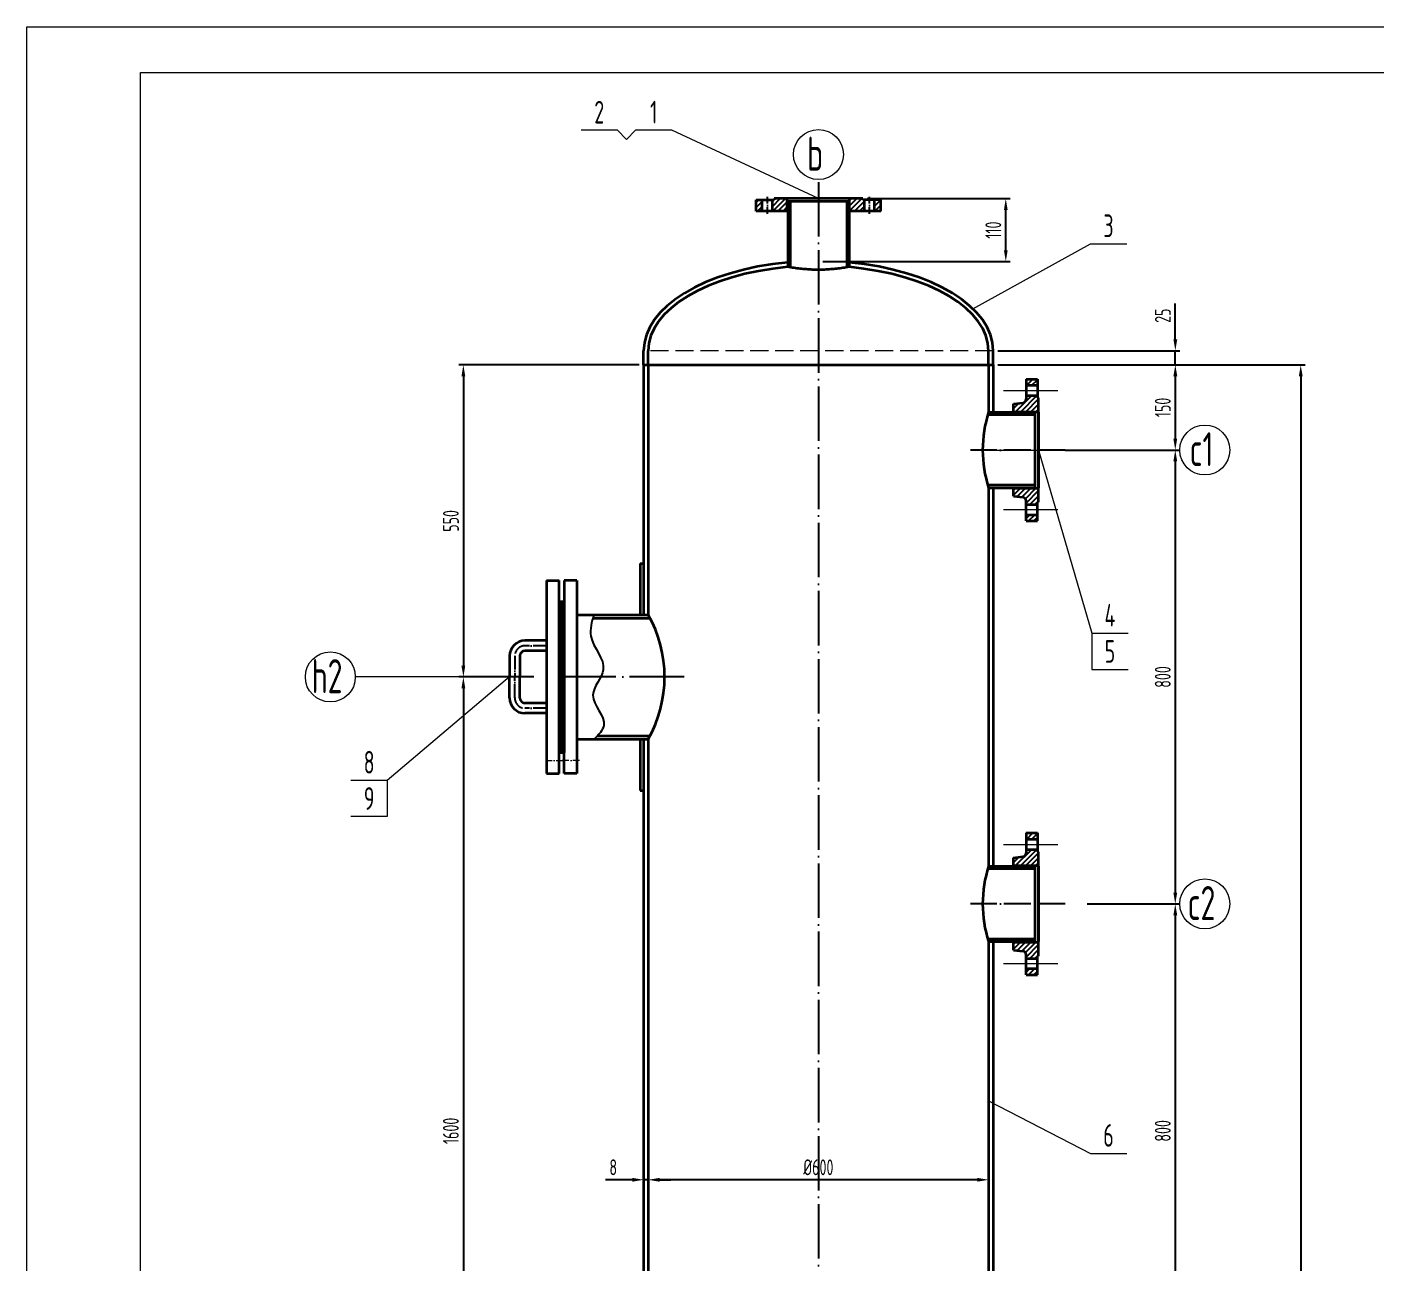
# Model space of a CAD drawing. Header units: millimetres. Extents: x -4672 to 80, y -80 to 6648.
# Drawn here: x -4672 to -2296, y 4471 to 6648 of the extents above; entities that cross this region are included whole.
import ezdxf
from ezdxf.enums import TextEntityAlignment as Align

# ---------------------------------------------------------------- set-up
doc = ezdxf.new("R2010")
doc.units = ezdxf.units.MM
for name, pattern in [('ACAD_ISO02W100', [11, 8, -3]), ('ACAD_ISO04W100', [30, 24, -3, 0, -3]), ('ACAD_ISO10W100', [18.7, 12, -3, 0.7, -3])]:
    doc.linetypes.add(name, pattern=pattern)
for name, color, linetype, lineweight in [('中粗线', 3, 'Continuous', 35), ('标注', 7, 'Continuous', 18), ('细实线', 7, 'Continuous', 18), ('虚线', 2, 'ACAD_ISO02W100', 18)]:
    doc.layers.add(name, color=color, linetype=linetype, lineweight=lineweight)
doc.layers.add('点划线', color=1, linetype='ACAD_ISO04W100')
doc.styles.add('GB', font='gbeitc.shx', dxfattribs={"bigfont": 'gbcbig.shx'})
doc.styles.add('HGCAD', font='gbenor.shx', dxfattribs={"width": 0.75, "bigfont": 'gbcbig.shx'})
doc.dimstyles.new('GB$0', dxfattribs={"dimtxt": 3.5, "dimasz": 2.5, "dimexe": 2.25, "dimexo": 2, "dimtad": 1, "dimdec": 0, "dimtxsty": 'GB', "dimcen": 2.5, "dimadec": 0, "dimazin": 0, "dimtfac": 1, "dimtdec": 0, "dimtmove": 0, "dimatfit": 3, "dimfxl": 0, "dimarcsym": 0})
doc.dimstyles.new('GB$2', dxfattribs={"dimtxt": 3.5, "dimasz": 2.5, "dimexe": 2.25, "dimexo": 2, "dimtad": 1, "dimdec": 0, "dimtxsty": 'GB', "dimcen": 2.5, "dimadec": 0, "dimazin": 0, "dimtfac": 1, "dimtdec": 0, "dimtmove": 0, "dimatfit": 3, "dimfxl": 0, "dimarcsym": 0})

# ---------------------------------------------------------------- blocks, each defined once
blk = doc.blocks.new('HGCAD#HGTFTK~A1Z~HGCAD图框')
at = {"layer": '细实线', "color": 7}
blk.add_lwpolyline([(10, -10), (-584, -10), (-584, 831), (10, 831)], close=True, dxfattribs=at)
at = {"layer": '细实线', "color": 2}
blk.add_lwpolyline([(0, 0), (-559, 0), (-559, 821), (0, 821)], close=True, dxfattribs=at)
blk = doc.blocks.new('*D30')
at = {"layer": 'Defpoints', "color": 0, "ltscale": 8}
for p in [(-3199.1, 6345.4), (-2946.8, 6345.4), (-3277.1, 6234.5)]:
    blk.add_point(p, dxfattribs=at)
at = {"layer": '标注', "color": 0, "lineweight": -2, "ltscale": 8}
for p, q in [((-3191.1, 6345.4), (-2938.8, 6345.4)), ((-2946.8, 6254.5), (-2946.8, 6325.4)), ((-3269.1, 6234.5), (-2938.8, 6234.5))]:
    blk.add_line(p, q, dxfattribs=at)
at = {"layer": '标注', "color": 0, "ltscale": 8}
for points in [[(-2950.1, 6325.4), (-2943.5, 6325.4), (-2946.8, 6345.4)], [(-2950.1, 6254.5), (-2943.5, 6254.5), (-2946.8, 6234.5)]]:
    blk.add_solid(points, dxfattribs=at)
at = {"layer": '标注', "color": 0, "ltscale": 8, "insert": (-2968.8, 6290), "char_height": 28, "attachment_point": 5, "rotation": 90, "style": 'HGCAD'}
blk.add_mtext('110', dxfattribs=at)
blk = doc.blocks.new('*D31')
at = {"layer": 'Defpoints', "color": 0, "ltscale": 8}
for p in [(-2969.1, 6077.4), (-2648, 6077.4), (-2969.1, 6052.4)]:
    blk.add_point(p, dxfattribs=at)
at = {"layer": '标注', "color": 0, "lineweight": -2, "ltscale": 8}
for p, q in [((-2648, 6097.4), (-2648, 6160.9)), ((-2961.1, 6077.4), (-2640, 6077.4)), ((-2648, 6052.4), (-2648, 6077.4)), ((-2961.1, 6052.4), (-2640, 6052.4)), ((-2648, 6032.4), (-2648, 6012.4))]:
    blk.add_line(p, q, dxfattribs=at)
at = {"layer": '标注', "color": 0, "ltscale": 8}
for points in [[(-2651.3, 6097.4), (-2644.6, 6097.4), (-2648, 6077.4)], [(-2651.3, 6032.4), (-2644.6, 6032.4), (-2648, 6052.4)]]:
    blk.add_solid(points, dxfattribs=at)
at = {"layer": '标注', "color": 0, "ltscale": 8, "insert": (-2670, 6139.1), "char_height": 28, "attachment_point": 5, "rotation": 90, "style": 'HGCAD'}
blk.add_mtext('25', dxfattribs=at)
blk = doc.blocks.new('*D32')
at = {"layer": 'Defpoints', "color": 0, "ltscale": 8}
for p in [(-2784.8, 6052.4), (-2850.1, 5902.4), (-2648.1, 5902.4)]:
    blk.add_point(p, dxfattribs=at)
at = {"layer": '标注', "color": 0, "lineweight": -2, "ltscale": 8}
for p, q in [((-2776.8, 6052.4), (-2640.1, 6052.4)), ((-2648.1, 6032.4), (-2648.1, 5922.4)), ((-2842.1, 5902.4), (-2640.1, 5902.4))]:
    blk.add_line(p, q, dxfattribs=at)
at = {"layer": '标注', "color": 0, "ltscale": 8}
for points in [[(-2651.4, 6032.4), (-2644.7, 6032.4), (-2648.1, 6052.4)], [(-2651.4, 5922.4), (-2644.7, 5922.4), (-2648.1, 5902.4)]]:
    blk.add_solid(points, dxfattribs=at)
at = {"layer": '标注', "color": 0, "ltscale": 8, "insert": (-2670.1, 5977.4), "char_height": 28, "attachment_point": 5, "rotation": 90, "style": 'HGCAD'}
blk.add_mtext('150', dxfattribs=at)
blk = doc.blocks.new('*D33')
at = {"layer": 'Defpoints', "color": 0, "ltscale": 8}
for p in [(-2648.1, 5902.4), (-2811.1, 5102.4), (-2648.1, 5102.4)]:
    blk.add_point(p, dxfattribs=at)
at = {"layer": '标注', "color": 0, "lineweight": -2, "ltscale": 8}
for p, q in [((-2648.1, 5882.4), (-2648.1, 5122.4)), ((-2803.1, 5102.4), (-2640.1, 5102.4))]:
    blk.add_line(p, q, dxfattribs=at)
at = {"layer": '标注', "color": 0, "ltscale": 8}
for points in [[(-2651.4, 5882.4), (-2644.7, 5882.4), (-2648.1, 5902.4)], [(-2651.4, 5122.4), (-2644.7, 5122.4), (-2648.1, 5102.4)]]:
    blk.add_solid(points, dxfattribs=at)
at = {"layer": '标注', "color": 0, "ltscale": 8, "insert": (-2670.1, 5502.4), "char_height": 28, "attachment_point": 5, "rotation": 90, "style": 'HGCAD'}
blk.add_mtext('800', dxfattribs=at)
blk = doc.blocks.new('*D34')
at = {"layer": 'Defpoints', "color": 0, "ltscale": 8}
for p in [(-2660.6, 5102.4), (-2811.1, 4302.4), (-2648.1, 4302.4)]:
    blk.add_point(p, dxfattribs=at)
at = {"layer": '标注', "color": 0, "lineweight": -2, "ltscale": 8}
for p, q in [((-2652.6, 5102.4), (-2640.1, 5102.4)), ((-2648.1, 5082.4), (-2648.1, 4322.4)), ((-2803.1, 4302.4), (-2640.1, 4302.4))]:
    blk.add_line(p, q, dxfattribs=at)
at = {"layer": '标注', "color": 0, "ltscale": 8}
for points in [[(-2651.4, 5082.4), (-2644.7, 5082.4), (-2648.1, 5102.4)], [(-2651.4, 4322.4), (-2644.7, 4322.4), (-2648.1, 4302.4)]]:
    blk.add_solid(points, dxfattribs=at)
at = {"layer": '标注', "color": 0, "ltscale": 8, "insert": (-2670.1, 4702.4), "char_height": 28, "attachment_point": 5, "rotation": 90, "style": 'HGCAD'}
blk.add_mtext('800', dxfattribs=at)
blk = doc.blocks.new('*D36')
at = {"layer": 'Defpoints', "color": 0, "ltscale": 8}
for p in [(-2833.4, 6052.4), (-2969.1, 2552.4), (-2427, 2552.4)]:
    blk.add_point(p, dxfattribs=at)
at = {"layer": '标注', "color": 0, "lineweight": -2, "ltscale": 8}
for p, q in [((-2825.4, 6052.4), (-2419, 6052.4)), ((-2427, 6032.4), (-2427, 2572.4)), ((-2961.1, 2552.4), (-2419, 2552.4))]:
    blk.add_line(p, q, dxfattribs=at)
at = {"layer": '标注', "color": 0, "ltscale": 8}
for points in [[(-2430.3, 6032.4), (-2423.6, 6032.4), (-2427, 6052.4)], [(-2430.3, 2572.4), (-2423.6, 2572.4), (-2427, 2552.4)]]:
    blk.add_solid(points, dxfattribs=at)
at = {"layer": '标注', "color": 0, "ltscale": 8, "insert": (-2449, 4302.4), "char_height": 28, "attachment_point": 5, "rotation": 90, "style": 'HGCAD'}
blk.add_mtext('3500', dxfattribs=at)
blk = doc.blocks.new('*D37')
at = {"layer": 'Defpoints', "color": 0, "ltscale": 8}
for p in [(-3585.1, 6052.4), (-3902.8, 5502.4), (-3770.4, 5502.4)]:
    blk.add_point(p, dxfattribs=at)
at = {"layer": '标注', "color": 0, "lineweight": -2, "ltscale": 8}
for p, q in [((-3593.1, 6052.4), (-3910.8, 6052.4)), ((-3902.8, 6032.4), (-3902.8, 5522.4)), ((-3778.4, 5502.4), (-3910.8, 5502.4))]:
    blk.add_line(p, q, dxfattribs=at)
at = {"layer": '标注', "color": 0, "ltscale": 8}
for points in [[(-3906.2, 6032.4), (-3899.5, 6032.4), (-3902.8, 6052.4)], [(-3906.2, 5522.4), (-3899.5, 5522.4), (-3902.8, 5502.4)]]:
    blk.add_solid(points, dxfattribs=at)
at = {"layer": '标注', "color": 0, "ltscale": 8, "insert": (-3924.8, 5777.4), "char_height": 28, "attachment_point": 5, "rotation": 90, "style": 'HGCAD'}
blk.add_mtext('550', dxfattribs=at)
blk = doc.blocks.new('*D38')
at = {"layer": 'Defpoints', "color": 0, "ltscale": 8}
for p in [(-3902.8, 5502.4), (-3902.8, 3902.4), (-3770.4, 3902.4)]:
    blk.add_point(p, dxfattribs=at)
at = {"layer": '标注', "color": 0, "lineweight": -2, "ltscale": 8}
for p, q in [((-3902.8, 5482.4), (-3902.8, 3922.4)), ((-3778.4, 3902.4), (-3910.8, 3902.4))]:
    blk.add_line(p, q, dxfattribs=at)
at = {"layer": '标注', "color": 0, "ltscale": 8}
for points in [[(-3906.2, 5482.4), (-3899.5, 5482.4), (-3902.8, 5502.4)], [(-3906.2, 3922.4), (-3899.5, 3922.4), (-3902.8, 3902.4)]]:
    blk.add_solid(points, dxfattribs=at)
at = {"layer": '标注', "color": 0, "ltscale": 8, "insert": (-3924.8, 4702.4), "char_height": 28, "attachment_point": 5, "rotation": 90, "style": 'HGCAD'}
blk.add_mtext('1600', dxfattribs=at)
blk = doc.blocks.new('*D49')
at = {"layer": 'Defpoints', "color": 0, "ltscale": 8}
for p in [(-3577.1, 4619.1), (-3577.1, 4616.2), (-2977.1, 4619.1)]:
    blk.add_point(p, dxfattribs=at)
at = {"layer": '标注', "color": 0, "lineweight": -2, "ltscale": 8}
for p, q in [((-3577.1, 4611.1), (-3577.1, 4608.2)), ((-2997.1, 4616.2), (-3557.1, 4616.2)), ((-2977.1, 4611.1), (-2977.1, 4608.2))]:
    blk.add_line(p, q, dxfattribs=at)
at = {"layer": '标注', "color": 0, "ltscale": 8}
for points in [[(-3557.1, 4619.5), (-3557.1, 4612.8), (-3577.1, 4616.2)], [(-2997.1, 4619.5), (-2997.1, 4612.8), (-2977.1, 4616.2)]]:
    blk.add_solid(points, dxfattribs=at)
at = {"layer": '标注', "color": 0, "ltscale": 8, "insert": (-3277.1, 4638.2), "char_height": 28, "attachment_point": 5, "style": 'HGCAD'}
blk.add_mtext('%%C600', dxfattribs=at)
blk = doc.blocks.new('*D50')
at = {"layer": 'Defpoints', "color": 0, "ltscale": 8}
for p in [(-3585.1, 4616.2), (-3585.1, 4616.2), (-3577.1, 4616.2)]:
    blk.add_point(p, dxfattribs=at)
at = {"layer": '标注', "color": 0, "lineweight": -2, "ltscale": 8}
for p, q in [((-3605.1, 4616.2), (-3652.4, 4616.2)), ((-3577.1, 4616.2), (-3585.1, 4616.2)), ((-3557.1, 4616.2), (-3537.1, 4616.2))]:
    blk.add_line(p, q, dxfattribs=at)
at = {"layer": '标注', "color": 0, "ltscale": 8}
for points in [[(-3605.1, 4619.5), (-3605.1, 4612.8), (-3585.1, 4616.2)], [(-3557.1, 4619.5), (-3557.1, 4612.8), (-3577.1, 4616.2)]]:
    blk.add_solid(points, dxfattribs=at)
at = {"layer": '标注', "color": 0, "ltscale": 8, "insert": (-3638.7, 4638.2), "char_height": 28, "attachment_point": 5, "style": 'HGCAD'}
blk.add_mtext('8', dxfattribs=at)
blk = doc.blocks.new('*D70')
at = {"layer": 'Defpoints', "color": 0, "ltscale": 8}
for p in [(-3277.1, 6374.7), (-2977.1, 2552.4), (-3161, 2253), (-3148.6, 2127.4), (-3277.1, 1502.5)]:
    blk.add_point(p, dxfattribs=at)
at = {"layer": '标注', "color": 0, "lineweight": -2, "ltscale": 8}
blk.add_arc((-3277.1, 1809), 458.9, 70.5216, 87.5029, dxfattribs=at)
at = {"layer": '标注', "color": 0, "ltscale": 8}
for points in [[(-3257.1, 2264.1), (-3257, 2270.8), (-3277.1, 2267.9)], [(-3122.8, 2244.7), (-3125.2, 2238.5), (-3105.3, 2234.5)]]:
    blk.add_solid(points, dxfattribs=at)
at = {"layer": '标注', "color": 0, "ltscale": 8, "insert": (-3185.4, 2281.1), "char_height": 28, "attachment_point": 5, "rotation": 349.0122, "style": 'HGCAD'}
blk.add_mtext('22.0°', dxfattribs=at)

msp = doc.modelspace()

# ---------------------------------------------------------------- hatches: boundary and pattern name
at = {"linetype": 'Continuous'}
h = msp.add_hatch(dxfattribs=at)
h.set_pattern_fill('ANSI31', scale=2, style=0)
h.paths.add_polyline_path([(-3167.06, 6323.4), (-3167.06, 6343.4), (-3178.06, 6343.4), (-3178.06, 6323.4)])
h.paths.add_polyline_path([(-3387.06, 6323.4), (-3387.06, 6343.4), (-3376.06, 6343.4), (-3376.06, 6323.4)])
h.paths.add_polyline_path([(-3222.06, 6323.4), (-3222.06, 6345.4), (-3199.06, 6345.4), (-3199.06, 6343.4), (-3196.06, 6343.4), (-3196.06, 6323.4)])
h.paths.add_polyline_path([(-3332.06, 6323.4), (-3332.06, 6345.4), (-3355.06, 6345.4), (-3355.06, 6343.4), (-3358.06, 6343.4), (-3358.06, 6323.4)])
h = msp.add_hatch(dxfattribs=at)
h.set_pattern_fill('ANSI31', scale=2, style=0)
h.paths.add_polyline_path([(-2911.06, 5777.4), (-2891.06, 5777.4), (-2891.06, 5788.4), (-2911.06, 5788.4)])
h.paths.add_polyline_path([(-2911.06, 6027.4), (-2891.06, 6027.4), (-2891.06, 6016.4), (-2911.06, 6016.4)])
edge = h.paths.add_edge_path()
edge.add_arc((-2917.06, 5813.09), 6, 360, 442.99998)
edge.add_line((-2916.33, 5819.04), (-2933.06, 5821.1))
edge.add_line((-2933.06, 5821.1), (-2933.06, 5834.9))
edge.add_line((-2933.06, 5834.9), (-2889.06, 5834.9))
edge.add_line((-2889.06, 5834.9), (-2889.06, 5810.4))
edge.add_line((-2889.06, 5810.4), (-2891.06, 5810.4))
edge.add_line((-2891.06, 5810.4), (-2891.06, 5806.4))
edge.add_line((-2891.06, 5806.4), (-2911.06, 5806.4))
edge.add_line((-2911.06, 5806.4), (-2911.06, 5813.09))
edge = h.paths.add_edge_path()
edge.add_arc((-2917.06, 5991.71), 6, 277.00002, 360, ccw=False)
edge.add_line((-2916.33, 5985.75), (-2933.06, 5983.7))
edge.add_line((-2933.06, 5983.7), (-2933.06, 5969.9))
edge.add_line((-2933.06, 5969.9), (-2889.06, 5969.9))
edge.add_line((-2889.06, 5969.9), (-2889.06, 5994.4))
edge.add_line((-2889.06, 5994.4), (-2891.06, 5994.4))
edge.add_line((-2891.06, 5994.4), (-2891.06, 5998.4))
edge.add_line((-2891.06, 5998.4), (-2911.06, 5998.4))
edge.add_line((-2911.06, 5998.4), (-2911.06, 5991.71))
h = msp.add_hatch(dxfattribs=at)
h.set_pattern_fill('ANSI31', scale=2, style=0)
h.set_pattern_definition([(45, (-4e-12, -800), (-4.490128, 4.490128), [])])
h.paths.add_polyline_path([(-2911.06, 4977.4), (-2891.06, 4977.4), (-2891.06, 4988.4), (-2911.06, 4988.4)])
h.paths.add_polyline_path([(-2911.06, 5227.4), (-2891.06, 5227.4), (-2891.06, 5216.4), (-2911.06, 5216.4)])
edge = h.paths.add_edge_path()
edge.add_arc((-2917.06, 5013.09), 6, 360, 442.99998)
edge.add_line((-2916.33, 5019.04), (-2933.06, 5021.1))
edge.add_line((-2933.06, 5021.1), (-2933.06, 5034.9))
edge.add_line((-2933.06, 5034.9), (-2889.06, 5034.9))
edge.add_line((-2889.06, 5034.9), (-2889.06, 5010.4))
edge.add_line((-2889.06, 5010.4), (-2891.06, 5010.4))
edge.add_line((-2891.06, 5010.4), (-2891.06, 5006.4))
edge.add_line((-2891.06, 5006.4), (-2911.06, 5006.4))
edge.add_line((-2911.06, 5006.4), (-2911.06, 5013.09))
edge = h.paths.add_edge_path()
edge.add_arc((-2917.06, 5191.71), 6, 277.00002, 360, ccw=False)
edge.add_line((-2916.33, 5185.75), (-2933.06, 5183.7))
edge.add_line((-2933.06, 5183.7), (-2933.06, 5169.9))
edge.add_line((-2933.06, 5169.9), (-2889.06, 5169.9))
edge.add_line((-2889.06, 5169.9), (-2889.06, 5194.4))
edge.add_line((-2889.06, 5194.4), (-2891.06, 5194.4))
edge.add_line((-2891.06, 5194.4), (-2891.06, 5198.4))
edge.add_line((-2891.06, 5198.4), (-2911.06, 5198.4))
edge.add_line((-2911.06, 5198.4), (-2911.06, 5191.71))

# ---------------------------------------------------------------- linework, layer by layer
at = {"color": 1, "linetype": 'ACAD_ISO10W100'}
for p, q in [((-3367.06, 6318.4), (-3367.06, 6348.4)), ((-3187.06, 6318.4), (-3187.06, 6348.4))]:
    msp.add_line(p, q, dxfattribs=at)
msp.add_spline([(-3672.81, 5611.9), (-3678.05, 5574.32), (-3656.2, 5515.15), (-3674.44, 5470.32), (-3655.21, 5416.99), (-3672.46, 5392.9)], degree=3)
at = {"layer": '中粗线', "ltscale": 8}
for p, q in [((-3199.06, 6345.4), (-3355.06, 6345.4)), ((-3355.06, 6345.4), (-3355.06, 6343.4)), ((-3332.06, 6323.4), (-3332.06, 6345.4)), ((-3222.06, 6323.4), (-3222.06, 6345.4)), ((-3199.06, 6343.4), (-3199.06, 6345.4)), ((-3387.06, 6323.4), (-3387.06, 6343.4)), ((-3387.06, 6343.4), (-3355.06, 6343.4)), ((-3331.06, 6323.4), (-3387.06, 6323.4)), ((-3376.06, 6323.4), (-3376.06, 6343.4)), ((-3358.06, 6323.4), (-3358.06, 6343.4)), ((-3331.06, 6340.4), (-3331.06, 6224.95)), ((-3223.06, 6340.4), (-3331.06, 6340.4)), ((-3327.06, 6340.4), (-3327.06, 6224.27)), ((-3227.06, 6340.4), (-3227.06, 6224.27)), ((-3223.06, 6340.4), (-3223.06, 6224.95)), ((-3167.06, 6323.4), (-3223.06, 6323.4)), ((-3167.06, 6343.4), (-3199.06, 6343.4)), ((-3196.06, 6323.4), (-3196.06, 6343.4)), ((-3178.06, 6323.4), (-3178.06, 6343.4)), ((-3167.06, 6323.4), (-3167.06, 6343.4)), ((-3585.06, 6052.4), (-3585.06, 6077.4)), ((-3577.06, 6052.4), (-3577.06, 6077.4)), ((-2977.06, 6052.4), (-2977.06, 6077.4)), ((-2969.06, 6052.4), (-2969.06, 6077.4)), ((-3585.06, 6052.4), (-2969.06, 6052.4)), ((-3585.06, 6052.4), (-3585.06, 5611.9)), ((-3577.06, 6052.4), (-3577.06, 5611.9)), ((-2977.06, 6052.4), (-2977.06, 5968.9)), ((-2969.06, 6052.4), (-2969.06, 5968.9)), ((-2911.06, 6027.4), (-2891.06, 6027.4)), ((-2911.06, 6027.4), (-2911.06, 5991.71)), ((-2911.06, 6016.4), (-2891.06, 6016.4)), ((-2891.06, 6027.4), (-2891.06, 5994.4)), ((-2911.06, 5998.4), (-2891.06, 5998.4)), ((-2889.06, 5994.4), (-2891.06, 5994.4)), ((-2889.06, 5810.4), (-2889.06, 5994.4)), ((-2889.06, 5810.4), (-2889.06, 5994.4)), ((-2889.06, 5810.4), (-2889.06, 5994.4)), ((-2895.06, 5964.4), (-2978.02, 5964.4)), ((-2977.06, 5968.9), (-2895.06, 5968.9)), ((-2933.06, 5983.7), (-2916.33, 5985.75)), ((-2933.06, 5968.9), (-2933.06, 5983.7)), ((-2933.06, 5969.9), (-2889.06, 5969.9)), ((-2895.06, 5835.9), (-2895.06, 5968.9)), ((-2889.06, 5968.9), (-2889.06, 5835.9)), ((-2889.06, 5968.9), (-2889.06, 5835.9)), ((-2889.06, 5940.4), (-2889.06, 5864.4)), ((-2889.06, 5940.4), (-2889.06, 5864.4)), ((-2895.06, 5840.4), (-2978.02, 5840.4)), ((-2977.06, 5835.9), (-2977.06, 5168.9)), ((-2977.06, 5835.9), (-2895.06, 5835.9)), ((-2969.06, 5835.9), (-2969.06, 5168.9)), ((-2933.06, 5821.1), (-2933.06, 5835.9)), ((-2933.06, 5834.9), (-2889.06, 5834.9)), ((-2933.06, 5821.1), (-2916.33, 5819.04)), ((-2911.06, 5777.4), (-2911.06, 5813.09)), ((-2911.06, 5806.4), (-2891.06, 5806.4)), ((-2891.06, 5777.4), (-2891.06, 5810.4)), ((-2891.06, 5810.4), (-2889.06, 5810.4)), ((-2911.06, 5788.4), (-2891.06, 5788.4)), ((-2911.06, 5777.4), (-2891.06, 5777.4)), ((-3591.06, 5702.4), (-3591.06, 5611.9)), ((-3591.06, 5702.4), (-3585.06, 5702.4)), ((-3756.06, 5672.4), (-3734.06, 5672.4)), ((-3756.06, 5672.4), (-3756.06, 5332.4)), ((-3734.06, 5332.4), (-3734.06, 5672.4)), ((-3703.06, 5672.4), (-3725.06, 5672.4)), ((-3725.06, 5672.4), (-3725.06, 5635.4)), ((-3703.06, 5672.4), (-3703.06, 5332.4)), ((-3734.06, 5635.4), (-3725.06, 5635.4)), ((-3731.06, 5635.4), (-3731.06, 5369.4)), ((-3728.56, 5635.4), (-3728.56, 5369.4)), ((-3725.06, 5635.4), (-3725.06, 5369.4)), ((-3703.06, 5611.9), (-3577.06, 5611.9)), ((-3674.58, 5605.9), (-3573.76, 5605.9)), ((-3756.06, 5566.37), (-3794.27, 5566.37)), ((-3821.27, 5539.37), (-3821.27, 5502.4)), ((-3803.27, 5539.37), (-3803.27, 5502.4)), ((-3756.06, 5548.37), (-3794.27, 5548.37)), ((-3821.27, 5465.43), (-3821.27, 5502.4)), ((-3803.27, 5465.43), (-3803.27, 5502.4)), ((-3756.06, 5456.43), (-3794.27, 5456.43)), ((-3756.06, 5438.43), (-3794.27, 5438.43)), ((-3666.45, 5398.9), (-3573.76, 5398.9)), ((-3703.06, 5392.9), (-3577.06, 5392.9)), ((-3591.06, 5392.9), (-3591.06, 5302.4)), ((-3585.06, 5392.9), (-3585.06, 4011.9)), ((-3577.06, 5392.9), (-3577.06, 4011.9)), ((-3734.06, 5369.4), (-3725.06, 5369.4)), ((-3725.06, 5332.4), (-3725.06, 5369.4)), ((-3756.06, 5332.4), (-3734.06, 5332.4)), ((-3703.06, 5332.4), (-3725.06, 5332.4)), ((-3591.06, 5302.4), (-3585.06, 5302.4)), ((-2911.06, 5227.4), (-2891.06, 5227.4)), ((-2911.06, 5227.4), (-2911.06, 5191.71)), ((-2891.06, 5227.4), (-2891.06, 5194.4)), ((-2911.06, 5216.4), (-2891.06, 5216.4)), ((-2933.06, 5183.7), (-2916.33, 5185.75)), ((-2933.06, 5168.9), (-2933.06, 5183.7)), ((-2911.06, 5198.4), (-2891.06, 5198.4)), ((-2889.06, 5194.4), (-2891.06, 5194.4)), ((-2889.06, 5010.4), (-2889.06, 5194.4)), ((-2889.06, 5010.4), (-2889.06, 5194.4)), ((-2889.06, 5010.4), (-2889.06, 5194.4)), ((-2889.06, 5010.4), (-2889.06, 5194.4)), ((-2889.06, 5010.4), (-2889.06, 5194.4)), ((-2895.06, 5164.4), (-2978.02, 5164.4)), ((-2977.06, 5168.9), (-2895.06, 5168.9)), ((-2933.06, 5169.9), (-2889.06, 5169.9)), ((-2895.06, 5035.9), (-2895.06, 5168.9)), ((-2889.06, 5168.9), (-2889.06, 5035.9)), ((-2889.06, 5168.9), (-2889.06, 5035.9)), ((-2889.06, 5168.9), (-2889.06, 5035.9)), ((-2889.06, 5168.9), (-2889.06, 5035.9)), ((-2889.06, 5140.4), (-2889.06, 5064.4)), ((-2889.06, 5140.4), (-2889.06, 5064.4)), ((-2895.06, 5040.4), (-2978.02, 5040.4)), ((-2977.06, 5035.9), (-2977.06, 4368.9)), ((-2977.06, 5035.9), (-2895.06, 5035.9)), ((-2969.06, 5035.9), (-2969.06, 4368.9)), ((-2933.06, 5021.1), (-2933.06, 5035.9)), ((-2933.06, 5034.9), (-2889.06, 5034.9)), ((-2933.06, 5021.1), (-2916.33, 5019.04)), ((-2911.06, 4977.4), (-2911.06, 5013.09)), ((-2911.06, 5006.4), (-2891.06, 5006.4)), ((-2891.06, 4977.4), (-2891.06, 5010.4)), ((-2891.06, 5010.4), (-2889.06, 5010.4)), ((-2911.06, 4988.4), (-2891.06, 4988.4)), ((-2911.06, 4977.4), (-2891.06, 4977.4))]:
    msp.add_line(p, q, dxfattribs=at)
for centre, radius, start, end in [((-2917.06, 5991.71), 6, 277.00002, 0), ((-2772.34, 5902.4), 215.25, 162.0041, 197.9959), ((-2917.06, 5813.09), 6, 0, 82.99998), ((-3769.47, 5502.4), 221.38, 330.35564, 29.64436), ((-3794.27, 5539.37), 27, 90, 180), ((-3794.27, 5539.37), 9, 90, 180), ((-3794.27, 5465.43), 27, 180, 270), ((-3794.27, 5465.43), 9, 180, 270), ((-2917.06, 5191.71), 6, 277.00002, 0), ((-2772.34, 5102.4), 215.25, 162.0041, 197.9959), ((-2917.06, 5013.09), 6, 0, 82.99998)]:
    msp.add_arc(centre, radius, start, end, dxfattribs=at)
for major_axis, ratio, start_param, end_param in [((308, 0), 0.512987, 1.7470319, 3.1415927), ((308, 0), 0.512987, 0, 1.3945608), ((300, 0), 0.5, 1.7517828, 3.1415927), ((300, 0), 0.5, 0, 1.3898099)]:
    msp.add_ellipse((-3277.06, 6077.4), major_axis=major_axis, ratio=ratio, start_param=start_param, end_param=end_param, dxfattribs=at)
msp.add_spline([(-3223.06, 6224.95), (-3233.86, 6223.19), (-3244.66, 6221.82), (-3255.46, 6220.84), (-3266.26, 6220.24), (-3277.06, 6220.05), (-3287.86, 6220.24), (-3298.66, 6220.84), (-3309.46, 6221.82), (-3320.26, 6223.19), (-3331.06, 6224.95)], degree=3, dxfattribs=at)
at = {"layer": '标注', "color": 4, "ltscale": 8}
for p, q in [((-3631.31, 6465.82), (-3695.31, 6465.82)), ((-3535.31, 6465.82), (-3599.31, 6465.82)), ((-2797.75, 6265.67), (-2733.75, 6265.67)), ((-2795.24, 5579.34), (-2731.24, 5579.34)), ((-2795.24, 5515.34), (-2731.24, 5515.34)), ((-4036.93, 5320.18), (-4100.93, 5320.18)), ((-4036.93, 5256.18), (-4100.93, 5256.18)), ((-2797.75, 4662.51), (-2733.75, 4662.51))]:
    msp.add_line(p, q, dxfattribs=at)
at = {"layer": '标注', "ltscale": 8}
for p, q in [((-3615.31, 6449.82), (-3631.31, 6465.82)), ((-3599.31, 6465.82), (-3615.31, 6449.82)), ((-3277.06, 6345.4), (-3535.31, 6465.82)), ((-3004.86, 6151.33), (-2797.75, 6265.67)), ((-2889.06, 5902.4), (-2795.24, 5579.34)), ((-2795.24, 5579.34), (-2795.24, 5515.34)), ((-3910.82, 5502.4), (-4093.27, 5502.4)), ((-3821.27, 5502.4), (-4036.93, 5320.18)), ((-4036.93, 5320.18), (-4036.93, 5256.18)), ((-2889.06, 5140.4), (-2889.06, 5064.4)), ((-2889.06, 5140.4), (-2889.06, 5064.4)), ((-2977.06, 4755.15), (-2797.75, 4662.51))]:
    msp.add_line(p, q, dxfattribs=at)
at = {"layer": '标注', "color": 1, "linetype": 'ACAD_ISO10W100', "ltscale": 8}
for p, q in [((-2951.06, 6007.4), (-2851.06, 6007.4)), ((-2981.06, 5902.4), (-2811.06, 5902.4)), ((-2951.06, 5797.4), (-2851.06, 5797.4)), ((-2951.06, 5207.4), (-2851.06, 5207.4)), ((-2951.06, 4997.4), (-2851.06, 4997.4))]:
    msp.add_line(p, q, dxfattribs=at)
at = {"layer": '标注', "ltscale": 20}
for centre in [(-3277.06, 6423.15), (-2596.04, 5902.4), (-4137.3, 5502.4), (-2596.04, 5102.4)]:
    msp.add_circle(centre, 44.03, dxfattribs=at)
at = {"layer": '点划线', "ltscale": 4}
for p, q in [((-3277.06, 6374.7), (-3277.06, 1502.48)), ((-3513.91, 5502.4), (-3735.06, 5502.4))]:
    msp.add_line(p, q, dxfattribs=at)
at = {"layer": '点划线', "ltscale": 2}
for p, q in [((-2842.3, 5902.4), (-3009.06, 5902.4)), ((-2842.3, 5102.4), (-3009.06, 5102.4))]:
    msp.add_line(p, q, dxfattribs=at)
at = {"layer": '点划线'}
for p, q in [((-3812.27, 5539.37), (-3812.27, 5502.4)), ((-3756.06, 5557.37), (-3794.27, 5557.37)), ((-3812.27, 5465.43), (-3812.27, 5502.4)), ((-3756.06, 5447.43), (-3794.27, 5447.43))]:
    msp.add_line(p, q, dxfattribs=at)
for centre, start, end in [((-3794.27, 5539.37), 90, 180), ((-3794.27, 5465.43), 180, 270)]:
    msp.add_arc(centre, 18, start, end, dxfattribs=at)
at = {"layer": '虚线', "ltscale": 4}
msp.add_line((-2969.06, 6077.4), (-3585.06, 6077.4), dxfattribs=at)
at = {"layer": '虚线', "color": 1, "linetype": 'ACAD_ISO10W100'}
for p, q in [((-3697.06, 5502.4), (-3735.06, 5502.4)), ((-3758.06, 5354.9), (-3726.06, 5354.9)), ((-3698.06, 5354.9), (-3730.06, 5354.9))]:
    msp.add_line(p, q, dxfattribs=at)

# ---------------------------------------------------------------- block references
at = {"layer": '标注', "ltscale": 8, "xscale": 8, "yscale": 8, "zscale": 8}
msp.add_blockref('HGCAD#HGTFTK~A1Z~HGCAD图框', (0, 0), dxfattribs=at)

# ---------------------------------------------------------------- texts
at = {"layer": '标注', "color": 3, "ltscale": 8, "style": 'HGCAD', "width": 0.75}
for s, p in [('2', (-3663.31, 6497.82)), ('1', (-3567.31, 6497.82)), ('3', (-2765.75, 6297.67)), ('4', (-2763.24, 5611.34)), ('5', (-2763.24, 5547.34)), ('8', (-4068.93, 5352.18)), ('9', (-4068.93, 5288.18)), ('6', (-2765.75, 4694.51))]:
    msp.add_text(s, height=40, dxfattribs=at).set_placement(p, align=Align.MIDDLE)
at = {"layer": '标注', "ltscale": 20, "style": 'HGCAD', "width": 0.75}
for s, p in [('b', (-3282.88, 6424.63)), ('c1', (-2601.87, 5903.88)), ('h2', (-4143.13, 5503.88)), ('c2', (-2601.87, 5103.88))]:
    msp.add_text(s, height=60, dxfattribs=at).set_placement(p, align=Align.MIDDLE)

# ---------------------------------------------------------------- dimensions: what is measured, and where the dimension line sits
at = {"layer": '标注', "ltscale": 8}
dim = msp.add_angular_dim_2l(base=(-3160.98, 2252.97), line1=((-2977.06, 2552.4), (-3148.56, 2127.4)), line2=((-3277.06, 6374.7), (-3277.06, 1502.48)), dimstyle='GB$2', override={"dimscale": 8, "dimexe": 1, "dimexo": 1, "dimgap": 1, "dimdec": 1, "dimdsep": 46, "dimtxsty": 'HGCAD', "dimcen": 0, "dimadec": 1, "dimtdec": 2, "dimatfit": 1}, dxfattribs=at)
dim.commit()
dim.dimension.update_dxf_attribs({"geometry": '*D70', "text_midpoint": (-3185.39, 2281.07)})
dim = msp.add_linear_dim(base=(-2946.79, 6345.4), p1=(-3277.06, 6234.55), p2=(-3199.06, 6345.4), angle=90, text='110', dimstyle='GB$0', override={"dimscale": 8, "dimexe": 1, "dimexo": 1, "dimgap": 1, "dimdec": 1, "dimdsep": 46, "dimtxsty": 'HGCAD', "dimcen": 0, "dimadec": 1, "dimtdec": 2, "dimatfit": 1}, dxfattribs=at)
dim.commit()
dim.dimension.update_dxf_attribs({"geometry": '*D30', "text_midpoint": (-2968.79, 6289.97)})
for base, p1, p2, picture, middle in [((-2647.96, 6077.4), (-2969.06, 6052.4), (-2969.06, 6077.4), '*D31', (-2669.96, 6139.13)), ((-3902.82, 5502.4), (-3585.06, 6052.4), (-3770.41, 5502.4), '*D37', (-3924.82, 5777.4)), ((-2426.98, 2552.4), (-2833.36, 6052.4), (-2969.06, 2552.4), '*D36', (-2448.98, 4302.4)), ((-2648.08, 5902.4), (-2784.84, 6052.4), (-2850.08, 5902.4), '*D32', (-2670.08, 5977.4)), ((-2648.08, 5102.4), (-2648.08, 5902.4), (-2811.06, 5102.4), '*D33', (-2670.08, 5502.4)), ((-3902.82, 3902.4), (-3902.82, 5502.4), (-3770.41, 3902.4), '*D38', (-3924.82, 4702.4)), ((-2648.08, 4302.4), (-2660.61, 5102.4), (-2811.06, 4302.4), '*D34', (-2670.08, 4702.4))]:
    dim = msp.add_linear_dim(base=base, p1=p1, p2=p2, angle=90, dimstyle='GB$0', override={"dimscale": 8, "dimexe": 1, "dimexo": 1, "dimgap": 1, "dimdec": 1, "dimdsep": 46, "dimtxsty": 'HGCAD', "dimcen": 0, "dimadec": 1, "dimtdec": 2, "dimatfit": 1}, dxfattribs=at)
    dim.commit()
    dim.dimension.update_dxf_attribs({"geometry": picture, "text_midpoint": middle})
dim = msp.add_linear_dim(base=(-3585.06, 4616.16), p1=(-3577.06, 4616.16), p2=(-3585.06, 4616.16), dimstyle='GB$0', override={"dimscale": 8, "dimexe": 1, "dimexo": 1, "dimgap": 1, "dimdec": 1, "dimdsep": 46, "dimtxsty": 'HGCAD', "dimcen": 0, "dimadec": 1, "dimtdec": 2, "dimatfit": 1}, dxfattribs=at)
dim.commit()
dim.dimension.update_dxf_attribs({"geometry": '*D50', "text_midpoint": (-3638.71, 4638.16)})
dim = msp.add_linear_dim(base=(-3577.06, 4616.16), p1=(-2977.06, 4619.08), p2=(-3577.06, 4619.08), text='%%C<>', dimstyle='GB$0', override={"dimscale": 8, "dimexe": 1, "dimexo": 1, "dimgap": 1, "dimdec": 1, "dimdsep": 46, "dimtxsty": 'HGCAD', "dimcen": 0, "dimadec": 1, "dimtdec": 2, "dimatfit": 1}, dxfattribs=at)
dim.commit()
dim.dimension.update_dxf_attribs({"geometry": '*D49', "text_midpoint": (-3277.06, 4638.16)})

doc.saveas('drawing.dxf')
